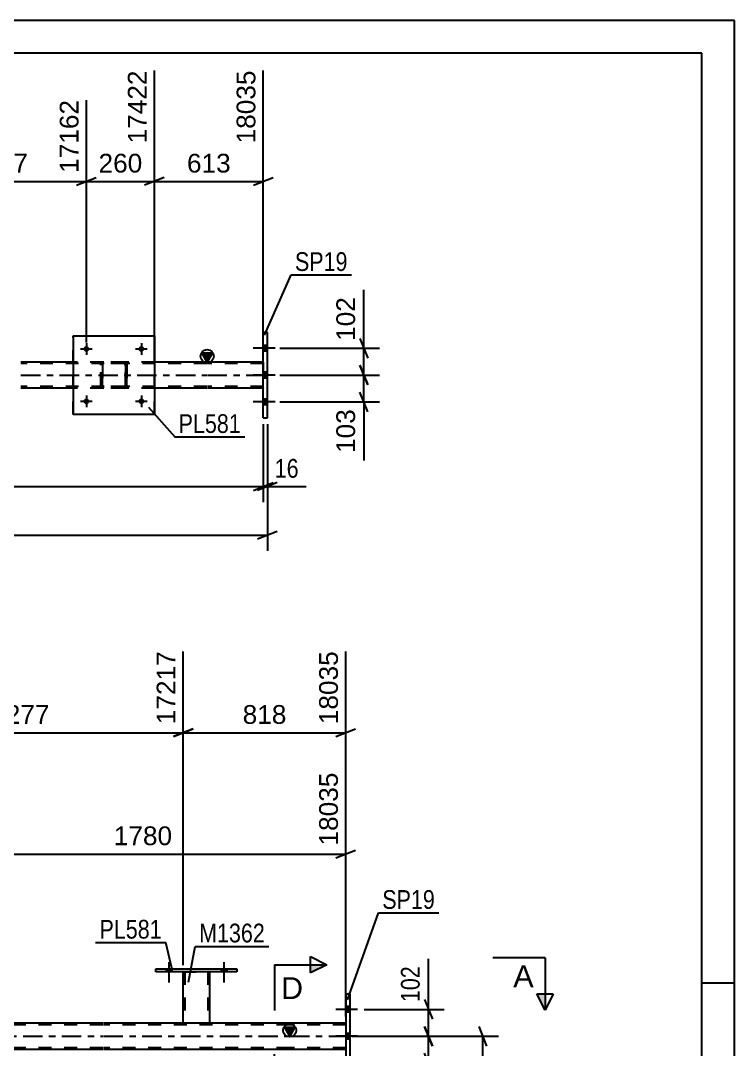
# Model space of a CAD drawing. Header units: millimetres. Extents: x 0 to 841, y 0 to 594.
# Drawn here: x 731.9 to 841, y 436.9 to 594 of the extents above; entities that cross this region are included whole.
import ezdxf

# ---------------------------------------------------------------- set-up
doc = ezdxf.new("R2010")
doc.units = ezdxf.units.MM
doc.linetypes.add('DXK_LINE_DOT2', pattern=[3.9198, 1.9599, -1.9599])
doc.linetypes.add('DXK_LINE_DOT3', pattern=[5.9187, 2.979, -0.9799, 0.9799, -0.9799])
doc.styles.add('Arial', font='ARIAL.TTF', dxfattribs={"height": 0.2})
doc.styles.add('Arial Narrow', font='ARIALN.TTF', dxfattribs={"height": 0.2})

# ---------------------------------------------------------------- blocks, each defined once
blk = doc.blocks.new('Unknown-717033707-1135')
at = {"color": 5, "linetype": 'Continuous'}
for p, q in [((841, 594), (0, 594)), ((841, 0), (841, 594)), ((836, 589), (5, 589)), ((836, 5), (836, 589)), ((841, 447), (836, 447))]:
    blk.add_line(p, q, dxfattribs=at)
blk = doc.blocks.new('Part-717033707-1691 - 1658')
at = {"color": 2, "linetype": 'Continuous'}
for p, q in [((769.65, 546.35), (769.01, 546.35)), ((769.01, 533.35), (769.01, 546.35)), ((769.65, 533.35), (769.65, 546.35)), ((769.01, 533.35), (769.65, 533.35))]:
    blk.add_line(p, q, dxfattribs=at)
blk = doc.blocks.new('Part-717033707-1778 - 1658')
at = {"linetype": 'Continuous'}
blk.add_hatch(color=2, dxfattribs=at).paths.add_polyline_path([(760.44, 541.85), (759.64, 543.25), (761.24, 543.25)])
at = {"color": 2, "linetype": 'Continuous'}
for p, q in [((760.44, 541.85), (759.64, 543.25)), ((759.64, 543.25), (761.24, 543.25)), ((761.24, 543.25), (760.44, 541.85)), ((739.99, 541.85), (731.99, 541.85)), ((760.39, 541.85), (752.39, 541.85)), ((769.01, 541.85), (760.49, 541.85)), ((739.99, 537.85), (731.99, 537.85)), ((760.39, 537.85), (752.39, 537.85)), ((769.01, 537.85), (760.49, 537.85))]:
    blk.add_line(p, q, dxfattribs=at)
at = {"color": 7, "linetype": 'DXK_LINE_DOT2'}
for p, q in [((760.39, 541.61), (731.99, 541.61)), ((752.39, 541.85), (739.99, 541.85)), ((769.01, 541.61), (760.49, 541.61)), ((769.01, 541.85), (769.01, 537.85)), ((760.39, 538.09), (731.99, 538.09)), ((752.39, 537.85), (739.99, 537.85)), ((769.01, 538.09), (760.49, 538.09))]:
    blk.add_line(p, q, dxfattribs=at)
at = {"color": 7, "linetype": 'DXK_LINE_DOT3'}
for p, q in [((731.99, 539.85), (760.39, 539.85)), ((760.49, 539.85), (769.01, 539.85))]:
    blk.add_line(p, q, dxfattribs=at)
at = {"color": 2, "linetype": 'Continuous'}
blk.add_circle((760.44, 542.75), 1, dxfattribs=at)
blk = doc.blocks.new('Bolt-717033707-1761 - 1658')
at = {"linetype": 'Continuous'}
for points in [[(769.65, 543.51), (769.65, 544.39), (769.01, 544.39), (769.01, 543.51)], [(769.65, 543.51), (769.65, 544.39), (769.01, 544.39), (769.01, 543.51)], [(769.65, 543.51), (769.65, 544.39), (769.01, 544.39), (769.01, 543.51)], [(769.65, 539.41), (769.65, 540.29), (769.01, 540.29), (769.01, 539.41)], [(769.65, 539.41), (769.65, 540.29), (769.01, 540.29), (769.01, 539.41)], [(769.65, 535.31), (769.65, 536.19), (769.01, 536.19), (769.01, 535.31)], [(769.65, 535.31), (769.65, 536.19), (769.01, 536.19), (769.01, 535.31)], [(769.65, 535.31), (769.65, 536.19), (769.01, 536.19), (769.01, 535.31)]]:
    blk.add_hatch(color=1, dxfattribs=at).paths.add_polyline_path(points)
at = {"color": 1, "linetype": 'Continuous'}
for p, q in [((770.81, 543.95), (767.49, 543.95)), ((770.81, 543.95), (767.49, 543.95)), ((770.81, 543.95), (767.49, 543.95)), ((769.65, 544.39), (769.01, 544.39)), ((769.65, 544.39), (769.01, 544.39)), ((769.65, 544.39), (769.01, 544.39)), ((769.65, 543.51), (769.01, 543.51)), ((769.65, 543.51), (769.01, 543.51)), ((769.65, 543.51), (769.01, 543.51)), ((770.81, 539.85), (767.49, 539.85)), ((770.81, 539.85), (767.49, 539.85)), ((769.65, 540.29), (769.01, 540.29)), ((769.65, 540.29), (769.01, 540.29)), ((769.65, 539.41), (769.01, 539.41)), ((769.65, 539.41), (769.01, 539.41)), ((769.65, 536.19), (769.01, 536.19)), ((769.65, 536.19), (769.01, 536.19)), ((769.65, 536.19), (769.01, 536.19)), ((770.81, 535.75), (767.49, 535.75)), ((770.81, 535.75), (767.49, 535.75)), ((770.81, 535.75), (767.49, 535.75)), ((769.65, 535.31), (769.01, 535.31)), ((769.65, 535.31), (769.01, 535.31)), ((769.65, 535.31), (769.01, 535.31))]:
    blk.add_line(p, q, dxfattribs=at)
blk = doc.blocks.new('Part-717033707-45628 - 1658')
at = {"color": 7, "linetype": 'DXK_LINE_DOT2'}
for p, q in [((744.19, 541.37), (744.22, 541.56)), ((744.22, 541.56), (744.19, 541.37)), ((744.19, 538.33), (744.19, 541.37)), ((744.19, 541.37), (744.19, 541.37)), ((744.19, 538.33), (744.19, 541.37)), ((744.43, 541.37), (744.45, 541.46)), ((744.45, 541.46), (744.43, 541.37)), ((744.43, 538.33), (744.43, 541.37)), ((744.43, 541.37), (744.43, 541.37)), ((744.43, 541.37), (744.43, 538.33)), ((744.45, 541.46), (744.5, 541.54)), ((744.5, 541.54), (744.45, 541.46)), ((744.48, 541.82), (744.67, 541.85)), ((744.67, 541.85), (744.48, 541.82)), ((744.57, 541.59), (744.5, 541.54)), ((744.67, 541.61), (744.57, 541.59)), ((747.71, 541.85), (744.67, 541.85)), ((747.71, 541.61), (744.67, 541.61)), ((747.71, 541.85), (747.89, 541.82)), ((747.89, 541.82), (747.71, 541.85)), ((747.8, 541.59), (747.71, 541.61)), ((747.8, 541.59), (747.88, 541.54)), ((747.88, 541.54), (747.93, 541.46)), ((747.93, 541.46), (747.88, 541.54)), ((747.93, 541.46), (747.95, 541.37)), ((747.95, 541.37), (747.93, 541.46)), ((747.95, 538.33), (747.95, 541.37)), ((747.95, 541.37), (747.95, 541.37)), ((747.95, 541.37), (747.95, 538.33)), ((748.15, 541.56), (748.19, 541.37)), ((748.19, 541.37), (748.15, 541.56)), ((748.19, 538.33), (748.19, 541.37)), ((748.19, 541.37), (748.19, 541.37)), ((748.19, 541.37), (748.19, 538.33)), ((744.19, 538.33), (744.19, 538.33)), ((744.22, 538.15), (744.19, 538.33)), ((744.19, 538.33), (744.22, 538.15)), ((744.43, 538.33), (744.43, 538.33)), ((744.45, 538.24), (744.43, 538.33)), ((744.43, 538.33), (744.45, 538.24)), ((744.5, 538.16), (744.45, 538.24)), ((744.45, 538.24), (744.5, 538.16)), ((744.67, 537.85), (744.48, 537.89)), ((744.48, 537.89), (744.67, 537.85)), ((744.57, 538.11), (744.5, 538.16)), ((744.67, 538.09), (744.57, 538.11)), ((747.71, 538.09), (744.67, 538.09)), ((747.71, 537.85), (744.67, 537.85)), ((747.8, 538.11), (747.71, 538.09)), ((747.89, 537.89), (747.71, 537.85)), ((747.71, 537.85), (747.89, 537.89)), ((747.88, 538.16), (747.8, 538.11)), ((747.93, 538.24), (747.88, 538.16)), ((747.88, 538.16), (747.93, 538.24)), ((747.95, 538.33), (747.93, 538.24)), ((747.93, 538.24), (747.95, 538.33)), ((747.95, 538.33), (747.95, 538.33)), ((748.19, 538.33), (748.15, 538.15)), ((748.15, 538.15), (748.19, 538.33)), ((748.19, 538.33), (748.19, 538.33))]:
    blk.add_line(p, q, dxfattribs=at)
at = {"color": 7, "linetype": 'DXK_LINE_DOT3'}
blk.add_line((746.19, 539.85), (746.19, 539.85), dxfattribs=at)
at = {"color": 7, "linetype": 'DXK_LINE_DOT2'}
for centre, start, end in [((744.67, 541.37), 112.5, 157.5), ((744.67, 541.37), 112.5, 157.5), ((747.71, 541.37), 22.5, 67.5), ((747.71, 541.37), 22.5, 67.5), ((744.67, 538.33), 202.5, 247.5), ((744.67, 538.33), 202.5, 247.5), ((747.71, 538.33), 292.5, 337.5), ((747.71, 538.33), 292.5, 337.5)]:
    blk.add_arc(centre, 0.48, start, end, dxfattribs=at)
blk = doc.blocks.new('Part-717033707-45629 - 1658')
at = {"color": 2, "linetype": 'Continuous'}
for p, q in [((739.99, 545.85), (739.99, 533.85)), ((739.99, 545.85), (752.39, 545.85)), ((752.39, 545.85), (752.39, 533.85)), ((752.39, 533.85), (739.99, 533.85))]:
    blk.add_line(p, q, dxfattribs=at)
at = {"color": 7, "linetype": 'DXK_LINE_DOT2'}
for p, q in [((739.99, 533.85), (739.99, 545.85)), ((752.39, 533.85), (752.39, 545.85))]:
    blk.add_line(p, q, dxfattribs=at)
blk = doc.blocks.new('Bolt-717033707-45657 - 1658')
at = {"linetype": 'Continuous'}
for points in [[(742.43, 535.85, -1), (741.55, 535.85, -1)], [(750.83, 535.85, -1), (749.95, 535.85, -1)]]:
    blk.add_hatch(color=1, dxfattribs=at).paths.add_polyline_path(points)
at = {"color": 1, "linetype": 'Continuous'}
for p, q in [((741.11, 535.85), (742.87, 535.85)), ((741.99, 536.73), (741.99, 534.97)), ((749.51, 535.85), (751.27, 535.85)), ((750.39, 536.73), (750.39, 534.97))]:
    blk.add_line(p, q, dxfattribs=at)
blk = doc.blocks.new('Bolt-717033707-45658 - 1658')
at = {"linetype": 'Continuous'}
for points in [[(742.43, 543.85, -1), (741.55, 543.85, -1)], [(750.83, 543.85, -1), (749.95, 543.85, -1)]]:
    blk.add_hatch(color=1, dxfattribs=at).paths.add_polyline_path(points)
at = {"color": 1, "linetype": 'Continuous'}
for p, q in [((741.11, 543.85), (742.87, 543.85)), ((741.99, 544.73), (741.99, 542.97)), ((749.51, 543.85), (751.27, 543.85)), ((750.39, 544.73), (750.39, 542.97))]:
    blk.add_line(p, q, dxfattribs=at)
blk = doc.blocks.new('Part-717033707-1922 - 1868')
at = {"linetype": 'Continuous'}
blk.add_hatch(color=2, dxfattribs=at).paths.add_polyline_path([(773.05, 438.87), (772.25, 440.27), (773.85, 440.27)])
at = {"color": 7, "linetype": 'DXK_LINE_DOT2'}
for p, q in [((744.5, 440.63), (69.42, 440.63)), ((773, 440.63), (744.6, 440.63)), ((760.8, 440.87), (756.8, 440.87)), ((781.62, 440.63), (773.1, 440.63)), ((781.62, 440.87), (781.62, 436.87)), ((744.5, 437.11), (69.42, 437.11)), ((773, 437.11), (744.6, 437.11)), ((781.62, 437.11), (773.1, 437.11))]:
    blk.add_line(p, q, dxfattribs=at)
at = {"color": 2, "linetype": 'Continuous'}
for p, q in [((744.5, 440.87), (711.01, 440.87)), ((756.8, 440.87), (744.6, 440.87)), ((773, 440.87), (760.8, 440.87)), ((773.05, 438.87), (772.25, 440.27)), ((772.25, 440.27), (773.85, 440.27)), ((773.85, 440.27), (773.05, 438.87)), ((781.62, 440.87), (773.1, 440.87)), ((744.5, 436.87), (723.89, 436.87)), ((773, 436.87), (744.6, 436.87)), ((781.62, 436.87), (773.1, 436.87))]:
    blk.add_line(p, q, dxfattribs=at)
at = {"color": 7, "linetype": 'DXK_LINE_DOT3'}
for p, q in [((69.42, 438.87), (744.5, 438.87)), ((744.6, 438.87), (773, 438.87)), ((773.1, 438.87), (781.62, 438.87))]:
    blk.add_line(p, q, dxfattribs=at)
at = {"color": 2, "linetype": 'Continuous'}
blk.add_circle((773.05, 439.77), 1, dxfattribs=at)
blk = doc.blocks.new('Part-717033707-1928 - 1868')
at = {"color": 2, "linetype": 'Continuous'}
for p, q in [((781.62, 445.37), (781.62, 432.37)), ((781.62, 445.37), (782.26, 445.37)), ((782.26, 445.37), (782.26, 432.37)), ((781.62, 432.37), (782.26, 432.37))]:
    blk.add_line(p, q, dxfattribs=at)
blk = doc.blocks.new('Part-717033707-45840 - 1868')
at = {"color": 2, "linetype": 'Continuous'}
for p, q in [((756.8, 440.87), (756.8, 448.71)), ((760.8, 448.71), (760.8, 440.87)), ((760.76, 440.87), (756.8, 440.87)), ((760.8, 440.87), (760.76, 440.87))]:
    blk.add_line(p, q, dxfattribs=at)
at = {"color": 7, "linetype": 'DXK_LINE_DOT2'}
for p, q in [((756.8, 448.71), (760.8, 448.71)), ((756.8, 448.71), (756.8, 448.71)), ((756.8, 448.71), (756.8, 448.71)), ((757.04, 448.71), (757.04, 440.87)), ((760.56, 448.71), (760.56, 440.87)), ((760.8, 448.71), (760.8, 448.71)), ((760.8, 448.71), (760.8, 448.71)), ((760.54, 440.87), (760.56, 440.87))]:
    blk.add_line(p, q, dxfattribs=at)
blk = doc.blocks.new('Bolt-717033707-2092 - 1868')
at = {"linetype": 'Continuous'}
for points in [[(781.62, 443.41), (781.62, 442.53), (782.26, 442.53), (782.26, 443.41)], [(781.62, 443.41), (781.62, 442.53), (782.26, 442.53), (782.26, 443.41)], [(781.62, 443.41), (781.62, 442.53), (782.26, 442.53), (782.26, 443.41)], [(781.62, 439.31), (781.62, 438.43), (782.26, 438.43), (782.26, 439.31)], [(781.62, 439.31), (781.62, 438.43), (782.26, 438.43), (782.26, 439.31)], [(781.62, 435.21), (781.62, 434.33), (782.26, 434.33), (782.26, 435.21)], [(781.62, 435.21), (781.62, 434.33), (782.26, 434.33), (782.26, 435.21)], [(781.62, 435.21), (781.62, 434.33), (782.26, 434.33), (782.26, 435.21)]]:
    blk.add_hatch(color=1, dxfattribs=at).paths.add_polyline_path(points)
at = {"color": 1, "linetype": 'Continuous'}
for p, q in [((782.26, 443.41), (781.62, 443.41)), ((782.26, 443.41), (781.62, 443.41)), ((782.26, 443.41), (781.62, 443.41)), ((783.42, 442.97), (780.1, 442.97)), ((783.42, 442.97), (780.1, 442.97)), ((783.42, 442.97), (780.1, 442.97)), ((782.26, 442.53), (781.62, 442.53)), ((782.26, 442.53), (781.62, 442.53)), ((782.26, 442.53), (781.62, 442.53)), ((783.42, 438.87), (780.1, 438.87)), ((783.42, 438.87), (780.1, 438.87)), ((782.26, 439.31), (781.62, 439.31)), ((782.26, 439.31), (781.62, 439.31)), ((782.26, 438.43), (781.62, 438.43)), ((782.26, 438.43), (781.62, 438.43)), ((783.42, 434.77), (780.1, 434.77)), ((783.42, 434.77), (780.1, 434.77)), ((783.42, 434.77), (780.1, 434.77)), ((782.26, 435.21), (781.62, 435.21)), ((782.26, 435.21), (781.62, 435.21)), ((782.26, 435.21), (781.62, 435.21)), ((782.26, 434.33), (781.62, 434.33)), ((782.26, 434.33), (781.62, 434.33)), ((782.26, 434.33), (781.62, 434.33))]:
    blk.add_line(p, q, dxfattribs=at)
blk = doc.blocks.new('Bolt-717033707-45869 - 1868')
at = {"linetype": 'Continuous'}
for points in [[(754.16, 448.71), (755.04, 448.71), (755.04, 449.19), (754.16, 449.19)], [(762.56, 448.71), (763.44, 448.71), (763.44, 449.19), (762.56, 449.19)]]:
    blk.add_hatch(color=1, dxfattribs=at).paths.add_polyline_path(points)
at = {"color": 1, "linetype": 'Continuous'}
for p, q in [((754.6, 450.19), (754.6, 447.07)), ((763, 450.19), (763, 447.07)), ((754.16, 449.19), (754.16, 448.71)), ((755.04, 449.19), (755.04, 448.71)), ((762.56, 449.19), (762.56, 448.71)), ((763.44, 449.19), (763.44, 448.71))]:
    blk.add_line(p, q, dxfattribs=at)
blk = doc.blocks.new('Part-717033707-45841 - 1868')
at = {"color": 2, "linetype": 'Continuous'}
for p, q in [((752.6, 448.71), (752.6, 449.19)), ((752.6, 449.19), (765, 449.19)), ((765, 448.71), (752.6, 448.71)), ((765, 449.19), (765, 448.71))]:
    blk.add_line(p, q, dxfattribs=at)
blk = doc.blocks.new('Bolt-717033707-45870 - 1868')
at = {"linetype": 'Continuous'}
for points in [[(754.16, 448.71), (755.04, 448.71), (755.04, 449.19), (754.16, 449.19)], [(762.56, 448.71), (763.44, 448.71), (763.44, 449.19), (762.56, 449.19)]]:
    blk.add_hatch(color=1, dxfattribs=at).paths.add_polyline_path(points)
at = {"color": 1, "linetype": 'Continuous'}
for p, q in [((754.6, 450.19), (754.6, 447.07)), ((763, 450.19), (763, 447.07)), ((754.16, 449.19), (754.16, 448.71)), ((755.04, 449.19), (755.04, 448.71)), ((762.56, 449.19), (762.56, 448.71)), ((763.44, 449.19), (763.44, 448.71))]:
    blk.add_line(p, q, dxfattribs=at)
blk = doc.blocks.new('StraightDimension-717033707-1838 - 1658')
at = {"color": 7, "linetype": 'Continuous'}
for p, q in [((769.65, 532.35), (769.65, 513.03)), ((68.78, 515.43), (769.65, 515.43)), ((768.15, 514.83), (771.15, 516.03))]:
    blk.add_line(p, q, dxfattribs=at)
blk = doc.blocks.new('StraightDimension-717033707-45757 - 1658')
at = {"color": 7, "linetype": 'Continuous'}
for p, q in [((769.01, 532.35), (769.01, 520.43)), ((769.65, 532.35), (769.65, 520.43)), ((767.51, 522.23), (770.51, 523.43)), ((771.15, 523.43), (768.15, 522.23)), ((769.01, 522.83), (769.65, 522.83))]:
    blk.add_line(p, q, dxfattribs=at)
at = {"color": 0}
blk.add_wipeout([(775.03, 523.58), (775.03, 527.78), (770.17, 527.78), (770.17, 523.58)], dxfattribs=at)
at = {"color": 7, "linetype": 'Continuous'}
blk.add_line((769.65, 522.83), (775.55, 522.83), dxfattribs=at)
blk.add_line((769.65, 522.83), (775.55, 522.83), dxfattribs=at)
at = {"color": 3, "style": 'Arial Narrow'}
blk.add_text('16', height=2.863, dxfattribs=at).set_placement((770.77, 524.18))
blk = doc.blocks.new('StraightDimension-717033707-45758 - 1658')
at = {"color": 7, "linetype": 'Continuous'}
for p, q in [((769.01, 532.35), (769.01, 520.43)), ((767.51, 522.23), (770.51, 523.43)), ((69.42, 522.83), (769.01, 522.83))]:
    blk.add_line(p, q, dxfattribs=at)
blk = doc.blocks.new('StraightDimension-717033707-50548 - 1658')
at = {"color": 7, "linetype": 'Continuous'}
for p, q in [((752.39, 542.85), (752.39, 586.36)), ((769.01, 542.85), (769.01, 586.36)), ((753.89, 570.04), (750.89, 568.84)), ((752.39, 569.44), (769.01, 569.44)), ((767.51, 568.84), (770.51, 570.04))]:
    blk.add_line(p, q, dxfattribs=at)
at = {"color": 0}
blk.add_wipeout([(764.63, 570.19), (764.63, 574.39), (756.76, 574.39), (756.76, 570.19)], dxfattribs=at)
at = {"color": 3, "style": 'Arial'}
blk.add_text('613', height=2.865, dxfattribs=at).set_placement((757.36, 570.79))
at = {"color": 0, "linetype": 'Continuous'}
blk.add_wipeout([(768.41, 586.96), (764.21, 586.96), (764.21, 574.64), (768.41, 574.64)], dxfattribs=at)
at = {"color": 3, "linetype": 'Continuous', "style": 'Arial'}
blk.add_text('18035', height=2.865, rotation=90.0002, dxfattribs=at).set_placement((767.81, 575.24))
blk = doc.blocks.new('StraightDimension-717033707-50549 - 1658')
at = {"color": 7, "linetype": 'Continuous'}
for p, q in [((752.39, 542.85), (752.39, 586.36)), ((741.99, 544.85), (741.99, 581.86)), ((740.49, 568.84), (743.49, 570.04)), ((741.99, 569.44), (752.39, 569.44)), ((753.89, 570.04), (750.89, 568.84))]:
    blk.add_line(p, q, dxfattribs=at)
at = {"color": 0}
blk.add_wipeout([(751.12, 570.19), (751.12, 574.39), (743.25, 574.39), (743.25, 570.19)], dxfattribs=at)
at = {"color": 3, "style": 'Arial'}
blk.add_text('260', height=2.865, dxfattribs=at).set_placement((743.85, 570.79))
at = {"color": 0, "linetype": 'Continuous'}
blk.add_wipeout([(751.79, 586.96), (747.59, 586.96), (747.59, 574.64), (751.79, 574.64)], dxfattribs=at)
at = {"color": 3, "linetype": 'Continuous', "style": 'Arial'}
blk.add_text('17422', height=2.865, rotation=90.0002, dxfattribs=at).set_placement((751.19, 575.24))
blk = doc.blocks.new('StraightDimension-717033707-50550 - 1658')
at = {"color": 7, "linetype": 'Continuous'}
for p, q in [((715.21, 542.85), (715.21, 586.36)), ((741.99, 544.85), (741.99, 581.86)), ((716.71, 570.04), (713.71, 568.84)), ((715.21, 569.44), (741.99, 569.44)), ((740.49, 568.84), (743.49, 570.04))]:
    blk.add_line(p, q, dxfattribs=at)
at = {"color": 0, "linetype": 'Continuous'}
blk.add_wipeout([(741.39, 582.46), (737.19, 582.46), (737.19, 570.14), (741.39, 570.14)], dxfattribs=at)
at = {"color": 0}
blk.add_wipeout([(733.64, 570.19), (733.64, 574.39), (723.55, 574.39), (723.55, 570.19)], dxfattribs=at)
at = {"color": 3, "linetype": 'Continuous', "style": 'Arial'}
blk.add_text('17162', height=2.865, rotation=90.0002, dxfattribs=at).set_placement((740.79, 570.74))
at = {"color": 3, "style": 'Arial'}
blk.add_text('1017', height=2.865, dxfattribs=at).set_placement((724.15, 570.79))
blk = doc.blocks.new('StraightDimension-717033707-52094 - 1658')
at = {"color": 7, "linetype": 'Continuous'}
for p, q in [((783.79, 545.45), (784.99, 542.45)), ((771.54, 543.95), (786.79, 543.95)), ((784.39, 539.85), (784.39, 543.95)), ((784.99, 538.35), (783.79, 541.35)), ((771.54, 539.85), (786.79, 539.85))]:
    blk.add_line(p, q, dxfattribs=at)
at = {"color": 0}
blk.add_wipeout([(783.64, 552.35), (779.44, 552.35), (779.44, 544.48), (783.64, 544.48)], dxfattribs=at)
at = {"color": 7, "linetype": 'Continuous'}
blk.add_line((784.39, 543.95), (784.39, 552.87), dxfattribs=at)
blk.add_line((784.39, 543.95), (784.39, 552.87), dxfattribs=at)
at = {"color": 3, "style": 'Arial'}
blk.add_text('102', height=2.865, rotation=90.0002, dxfattribs=at).set_placement((783.04, 545.08))
blk = doc.blocks.new('StraightDimension-717033707-52095 - 1658')
at = {"color": 7, "linetype": 'Continuous'}
for p, q in [((783.79, 541.35), (784.99, 538.35)), ((771.54, 539.85), (786.79, 539.85)), ((784.39, 535.75), (784.39, 539.85)), ((784.99, 534.25), (783.79, 537.25)), ((771.54, 535.75), (786.79, 535.75))]:
    blk.add_line(p, q, dxfattribs=at)
at = {"color": 0}
blk.add_wipeout([(783.64, 535.23), (779.44, 535.23), (779.44, 527.36), (783.64, 527.36)], dxfattribs=at)
at = {"color": 7, "linetype": 'Continuous'}
blk.add_line((784.39, 535.75), (784.39, 526.83), dxfattribs=at)
blk.add_line((784.39, 535.75), (784.39, 526.83), dxfattribs=at)
at = {"color": 3, "style": 'Arial'}
blk.add_text('103', height=2.865, rotation=90.0002, dxfattribs=at).set_placement((783.04, 527.96))
blk = doc.blocks.new('StraightDimension-717033707-50509 - 1868')
at = {"color": 7, "linetype": 'Continuous'}
for p, q in [((793.66, 444.47), (794.86, 441.47)), ((784.42, 442.97), (796.66, 442.97)), ((794.26, 438.87), (794.26, 442.97)), ((794.86, 437.37), (793.66, 440.37)), ((782.62, 438.87), (796.66, 438.87))]:
    blk.add_line(p, q, dxfattribs=at)
at = {"color": 0}
blk.add_wipeout([(793.51, 450.17), (789.31, 450.17), (789.31, 443.49), (793.51, 443.49)], dxfattribs=at)
at = {"color": 7, "linetype": 'Continuous'}
blk.add_line((794.26, 442.97), (794.26, 450.7), dxfattribs=at)
blk.add_line((794.26, 442.97), (794.26, 450.7), dxfattribs=at)
at = {"color": 3, "style": 'Arial Narrow'}
blk.add_text('102', height=2.863, rotation=90.0002, dxfattribs=at).set_placement((792.91, 444.09))
blk = doc.blocks.new('StraightDimension-717033707-50510 - 1868')
at = {"color": 7, "linetype": 'Continuous'}
for p, q in [((793.66, 440.37), (794.86, 437.37)), ((782.62, 438.87), (796.66, 438.87)), ((794.26, 434.77), (794.26, 438.87)), ((794.86, 433.27), (793.66, 436.27)), ((784.02, 434.77), (796.66, 434.77))]:
    blk.add_line(p, q, dxfattribs=at)
at = {"color": 0}
blk.add_wipeout([(793.51, 434.24), (789.31, 434.24), (789.31, 427.56), (793.51, 427.56)], dxfattribs=at)
at = {"color": 7, "linetype": 'Continuous'}
blk.add_line((794.26, 434.77), (794.26, 427.03), dxfattribs=at)
blk.add_line((794.26, 434.77), (794.26, 427.03), dxfattribs=at)
at = {"color": 3, "style": 'Arial Narrow'}
blk.add_text('103', height=2.863, rotation=90.0002, dxfattribs=at).set_placement((792.91, 428.16))
blk = doc.blocks.new('StraightDimension-717033707-2256 - 1868')
at = {"color": 7, "linetype": 'Continuous'}
for p, q in [((803.18, 437.37), (801.98, 440.37)), ((782.62, 438.87), (804.98, 438.87)), ((802.58, 313.01), (802.58, 438.87)), ((801.98, 314.51), (803.18, 311.51)), ((734.97, 313.01), (804.98, 313.01))]:
    blk.add_line(p, q, dxfattribs=at)
at = {"color": 0}
blk.add_wipeout([(801.83, 380.19), (797.63, 380.19), (797.63, 371.68), (801.83, 371.68)], dxfattribs=at)
at = {"color": 3, "style": 'Arial Narrow'}
blk.add_text('3147', height=2.863, rotation=90.0002, dxfattribs=at).set_placement((801.23, 372.28))
blk = doc.blocks.new('StraightDimension-717033707-49023 - 1868')
at = {"color": 7, "linetype": 'Continuous'}
for p, q in [((756.8, 449.71), (756.8, 497.65)), ((781.62, 441.87), (781.62, 497.65)), ((758.3, 485.84), (755.3, 484.64)), ((780.12, 484.64), (783.12, 485.84)), ((756.8, 485.24), (781.62, 485.24))]:
    blk.add_line(p, q, dxfattribs=at)
at = {"color": 0, "linetype": 'Continuous'}
blk.add_wipeout([(781.02, 498.25), (776.82, 498.25), (776.82, 485.94), (781.02, 485.94)], dxfattribs=at)
at = {"color": 0}
blk.add_wipeout([(773.14, 485.99), (773.14, 490.19), (765.27, 490.19), (765.27, 485.99)], dxfattribs=at)
at = {"color": 3, "linetype": 'Continuous', "style": 'Arial'}
blk.add_text('18035', height=2.865, rotation=90.0002, dxfattribs=at).set_placement((780.42, 486.54))
at = {"color": 3, "style": 'Arial'}
blk.add_text('818', height=2.865, dxfattribs=at).set_placement((765.87, 486.59))
blk = doc.blocks.new('StraightDimension-717033707-49024 - 1868')
at = {"color": 7, "linetype": 'Continuous'}
for p, q in [((707.01, 449.71), (707.01, 497.65)), ((756.8, 449.71), (756.8, 497.65)), ((708.51, 485.84), (705.51, 484.64)), ((755.3, 484.64), (758.3, 485.84)), ((707.01, 485.24), (756.8, 485.24))]:
    blk.add_line(p, q, dxfattribs=at)
at = {"color": 0, "linetype": 'Continuous'}
blk.add_wipeout([(756.2, 498.25), (752, 498.25), (752, 485.94), (756.2, 485.94)], dxfattribs=at)
at = {"color": 0}
blk.add_wipeout([(736.95, 485.99), (736.95, 490.19), (726.85, 490.19), (726.85, 485.99)], dxfattribs=at)
at = {"color": 3, "linetype": 'Continuous', "style": 'Arial'}
blk.add_text('17217', height=2.865, rotation=90.0002, dxfattribs=at).set_placement((755.6, 486.54))
at = {"color": 3, "style": 'Arial'}
blk.add_text('1277', height=2.865, dxfattribs=at).set_placement((727.45, 486.59))
blk = doc.blocks.new('StraightDimension-717033707-49184 - 1868')
at = {"color": 7, "linetype": 'Continuous'}
for p, q in [((719.63, 437.87), (719.63, 479.13)), ((781.62, 441.87), (781.62, 479.13)), ((721.13, 467.31), (718.13, 466.11)), ((719.63, 466.71), (781.62, 466.71)), ((780.12, 466.11), (783.12, 467.31))]:
    blk.add_line(p, q, dxfattribs=at)
at = {"color": 0, "linetype": 'Continuous'}
blk.add_wipeout([(781.02, 479.73), (776.82, 479.73), (776.82, 467.41), (781.02, 467.41)], dxfattribs=at)
at = {"color": 0}
blk.add_wipeout([(755.67, 467.46), (755.67, 471.66), (745.58, 471.66), (745.58, 467.46)], dxfattribs=at)
at = {"color": 3, "linetype": 'Continuous', "style": 'Arial'}
blk.add_text('18035', height=2.865, rotation=90.0002, dxfattribs=at).set_placement((780.42, 468.01))
at = {"color": 3, "style": 'Arial'}
blk.add_text('1780', height=2.865, dxfattribs=at).set_placement((746.18, 468.06))
blk = doc.blocks.new('Mark-717033707-1687 - 1658')
at = {"color": 0}
blk.add_wipeout([(781.89, 555.76), (781.89, 558.76), (773.86, 558.76), (773.86, 555.76)], dxfattribs=at)
blk.add_wipeout([(781.89, 555.76), (781.89, 558.76), (773.86, 558.76), (773.86, 555.76)], dxfattribs=at)
at = {"color": 30, "linetype": 'Continuous'}
for p, q in [((769.21, 545.93), (773.26, 555.16)), ((773.26, 555.16), (782.49, 555.16))]:
    blk.add_line(p, q, dxfattribs=at)
at = {"color": 3, "style": 'Arial Narrow'}
blk.add_text('SP19', height=2.863, dxfattribs=at).set_placement((773.86, 555.76))
blk = doc.blocks.new('Mark-717033707-51336 - 1658')
at = {"color": 0}
blk.add_wipeout([(765.59, 531.02), (765.59, 534.02), (756.09, 534.02), (756.09, 531.02)], dxfattribs=at)
blk.add_wipeout([(765.59, 531.02), (765.59, 534.02), (756.09, 534.02), (756.09, 531.02)], dxfattribs=at)
at = {"color": 30, "linetype": 'Continuous'}
for p, q in [((751.46, 534.95), (755.49, 530.42)), ((755.49, 530.42), (766.19, 530.42))]:
    blk.add_line(p, q, dxfattribs=at)
at = {"color": 3, "style": 'Arial Narrow'}
blk.add_text('PL581', height=2.863, dxfattribs=at).set_placement((756.09, 531.02))
blk = doc.blocks.new('Mark-717033707-1924 - 1868')
at = {"color": 0}
blk.add_wipeout([(795.24, 458.33), (795.24, 461.33), (787.2, 461.33), (787.2, 458.33)], dxfattribs=at)
blk.add_wipeout([(795.24, 458.33), (795.24, 461.33), (787.2, 461.33), (787.2, 458.33)], dxfattribs=at)
at = {"color": 30, "linetype": 'Continuous'}
for p, q in [((781.9, 444.42), (786.6, 457.73)), ((786.6, 457.73), (795.84, 457.73))]:
    blk.add_line(p, q, dxfattribs=at)
at = {"color": 3, "style": 'Arial Narrow'}
blk.add_text('SP19', height=2.863, dxfattribs=at).set_placement((787.2, 458.33))
blk = doc.blocks.new('Mark-717033707-50176 - 1868')
at = {"color": 0}
blk.add_wipeout([(769.27, 453.21), (769.27, 456.21), (759.22, 456.21), (759.22, 453.21)], dxfattribs=at)
blk.add_wipeout([(769.27, 453.21), (769.27, 456.21), (759.22, 456.21), (759.22, 453.21)], dxfattribs=at)
at = {"color": 30, "linetype": 'Continuous'}
for p, q in [((757.61, 447.13), (758.62, 452.61)), ((758.62, 452.61), (769.87, 452.61))]:
    blk.add_line(p, q, dxfattribs=at)
at = {"color": 3, "style": 'Arial Narrow'}
blk.add_text('M1362', height=2.863, dxfattribs=at).set_placement((759.22, 453.21))
blk = doc.blocks.new('SectionMark-717033707-3156 - 1868')
at = {"linetype": 'Continuous'}
for points in [[(776.23, 448.56), (776.23, 449.81), (778.73, 449.81)], [(776.23, 429.14), (776.23, 430.39), (778.73, 429.14)]]:
    blk.add_hatch(color=6, dxfattribs=at).paths.add_polyline_path(points)
at = {"color": 6, "linetype": 'Continuous'}
for p, q in [((776.23, 448.56), (776.23, 451.06)), ((776.23, 451.06), (778.73, 449.81)), ((770.73, 449.81), (770.73, 442.81)), ((770.73, 449.81), (778.73, 449.81)), ((778.73, 449.81), (776.23, 448.56)), ((770.73, 429.14), (770.73, 436.14)), ((770.73, 429.14), (778.73, 429.14)), ((778.73, 429.14), (776.23, 430.39)), ((776.23, 430.39), (776.23, 427.89)), ((778.73, 429.14), (776.23, 427.89))]:
    blk.add_line(p, q, dxfattribs=at)
at = {"color": 0, "linetype": 'Continuous'}
for points in [[(775.1, 444.56), (775.1, 448.06), (771.73, 448.06), (771.73, 444.56)], [(775.1, 430.89), (775.1, 434.39), (771.73, 434.39), (771.73, 430.89)]]:
    blk.add_wipeout(points, dxfattribs=at)
at = {"color": 3, "linetype": 'Continuous', "style": 'Arial'}
for p in [(771.73, 444.56), (771.73, 430.89)]:
    blk.add_text('D', height=3.34, dxfattribs=at).set_placement(p)
blk = doc.blocks.new('SectionMark-717033707-3158 - 1868')
at = {"linetype": 'Continuous'}
blk.add_hatch(color=6, dxfattribs=at).paths.add_polyline_path([(810.82, 445.37), (812.07, 445.37), (812.07, 442.87)])
at = {"color": 6, "linetype": 'Continuous'}
for p, q in [((812.07, 450.87), (804.07, 450.87)), ((812.07, 450.87), (812.07, 442.87)), ((810.82, 445.37), (813.32, 445.37)), ((812.07, 442.87), (810.82, 445.37)), ((813.32, 445.37), (812.07, 442.87))]:
    blk.add_line(p, q, dxfattribs=at)
at = {"color": 0, "linetype": 'Continuous'}
blk.add_wipeout([(810.32, 446.37), (810.32, 449.87), (807.21, 449.87), (807.21, 446.37)], dxfattribs=at)
at = {"color": 3, "linetype": 'Continuous', "style": 'Arial'}
blk.add_text('A', height=3.34, dxfattribs=at).set_placement((807.21, 446.37))
blk = doc.blocks.new('Mark-717033707-50179 - 1868')
at = {"color": 0}
blk.add_wipeout([(753.51, 453.79), (753.51, 456.79), (744, 456.79), (744, 453.79)], dxfattribs=at)
blk.add_wipeout([(753.51, 453.79), (753.51, 456.79), (744, 456.79), (744, 453.79)], dxfattribs=at)
at = {"color": 30, "linetype": 'Continuous'}
for p in [(743.4, 453.19), (755.09, 449.08)]:
    blk.add_line(p, (754.11, 453.19), dxfattribs=at)
at = {"color": 3, "style": 'Arial Narrow'}
blk.add_text('PL581', height=2.863, dxfattribs=at).set_placement((744, 453.79))

msp = doc.modelspace()

# ---------------------------------------------------------------- block references
for name in ['Unknown-717033707-1135', 'Part-717033707-45629 - 1658', 'Part-717033707-1691 - 1658', 'Part-717033707-1778 - 1658', 'Bolt-717033707-45658 - 1658', 'Bolt-717033707-1761 - 1658', 'Part-717033707-45628 - 1658', 'Bolt-717033707-45657 - 1658', 'Bolt-717033707-45869 - 1868', 'Bolt-717033707-45870 - 1868', 'Part-717033707-45841 - 1868', 'Part-717033707-45840 - 1868', 'Part-717033707-1928 - 1868', 'Bolt-717033707-2092 - 1868', 'Part-717033707-1922 - 1868']:
    msp.add_blockref(name, (0, 0))

# ---------------------------------------------------------------- next in the draw order: block references
for name in ['StraightDimension-717033707-50548 - 1658', 'StraightDimension-717033707-52094 - 1658', 'StraightDimension-717033707-1838 - 1658', 'StraightDimension-717033707-50509 - 1868']:
    msp.add_blockref(name, (0, 0))

# ---------------------------------------------------------------- next in the draw order: block references
for name in ['StraightDimension-717033707-50549 - 1658', 'Mark-717033707-1687 - 1658', 'StraightDimension-717033707-45757 - 1658', 'StraightDimension-717033707-49023 - 1868', 'StraightDimension-717033707-50510 - 1868']:
    msp.add_blockref(name, (0, 0))

# ---------------------------------------------------------------- next in the draw order: block references
for name in ['StraightDimension-717033707-50550 - 1658', 'StraightDimension-717033707-52095 - 1658', 'StraightDimension-717033707-45758 - 1658', 'StraightDimension-717033707-49024 - 1868', 'StraightDimension-717033707-2256 - 1868']:
    msp.add_blockref(name, (0, 0))

# ---------------------------------------------------------------- next in the draw order: block references
for name in ['Mark-717033707-51336 - 1658', 'StraightDimension-717033707-49184 - 1868']:
    msp.add_blockref(name, (0, 0))

# ---------------------------------------------------------------- next in the draw order: block references
for name in ['Mark-717033707-1924 - 1868', 'Mark-717033707-50176 - 1868', 'SectionMark-717033707-3156 - 1868']:
    msp.add_blockref(name, (0, 0))

# ---------------------------------------------------------------- next in the draw order: block references
msp.add_blockref('SectionMark-717033707-3158 - 1868', (0, 0))

# ---------------------------------------------------------------- next in the draw order: block references
msp.add_blockref('Mark-717033707-50179 - 1868', (0, 0))

doc.saveas('drawing.dxf')
